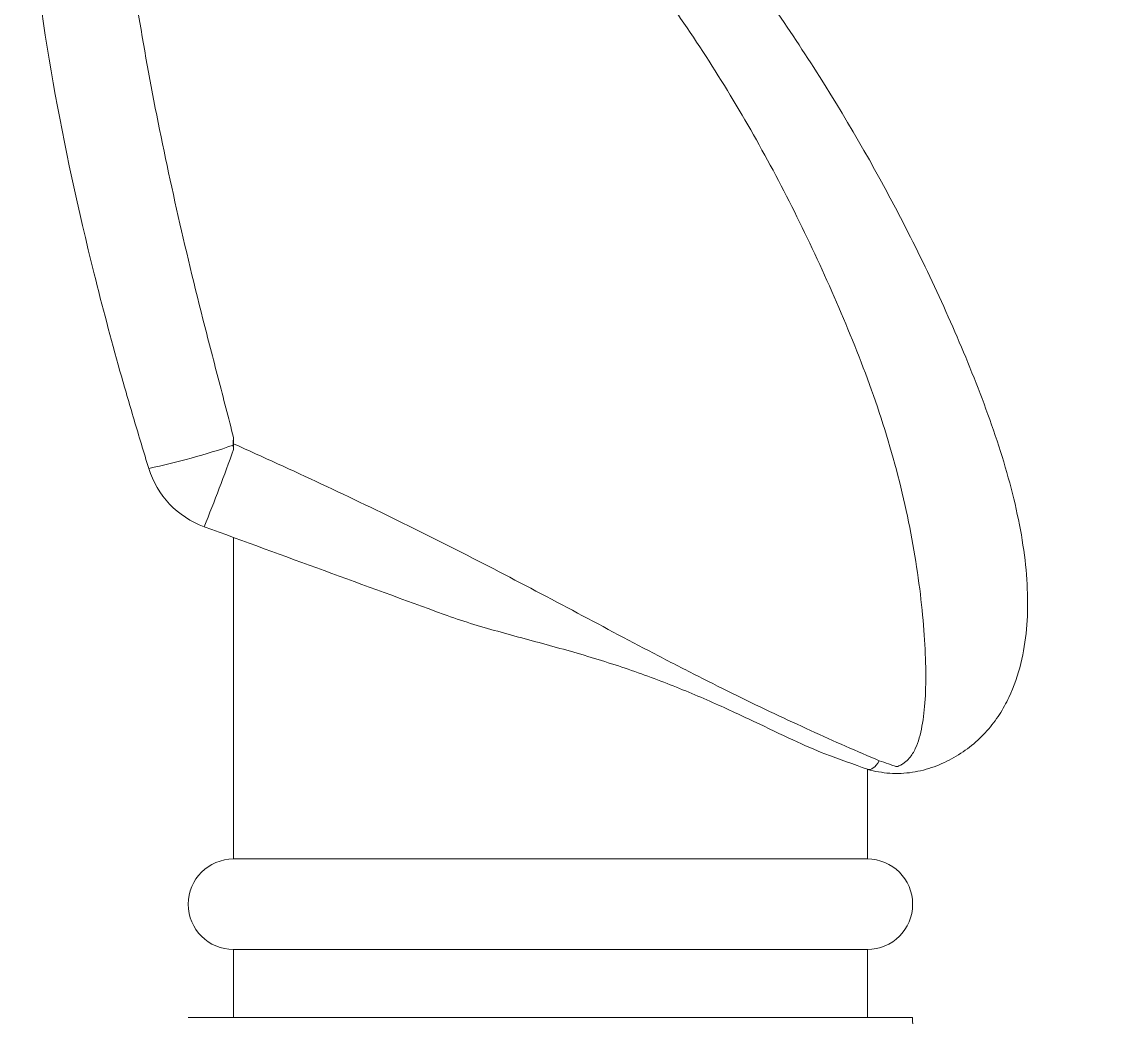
# Paper-space layout '_Right' of a CAD drawing. Header units: millimetres. Extents: x -15 to 40.7, y -14.6 to 59.
# Drawn here: x -11.68 to 12.19, y 15 to 37 of the extents above; entities that cross this region are included whole.
import ezdxf

# ---------------------------------------------------------------- set-up
doc = ezdxf.new("R2010")
doc.units = ezdxf.units.MM

psp = doc.layouts.new('_Right')

# ---------------------------------------------------------------- linework, layer by layer
at = {"color": 7, "linetype": 'Continuous', "lineweight": 15}
for p, q in [((-7, 27.673), (-7.01, 27.674)), ((-7, 27.641), (-7.01, 27.641)), ((-7, 25.603), (-7, 18.5)), ((7, 18.5), (7, 20.481)), ((7, 18.5), (-7, 18.5)), ((-7, 16.5), (-7, 15)), ((7, 16.5), (-7, 16.5)), ((7, 15), (7, 16.5)), ((8, 15), (-8, 15))]:
    psp.add_line(p, q, dxfattribs=at)
for centre, radius, start, end in [((-12.341, 43.344), 16.584, 282.0772, 288.7528), ((-44.034, 40.619), 39.273, 337.8955, 340.5604), ((-6.961, 27.719), 2, 197.1968, 249.9036), ((-7, 17.5), 1, 90, 270), ((7, 17.5), 1, 270, 90), ((13.222, 15), 5.222, 180, 258.6119)]:
    psp.add_arc(centre, radius, start, end, dxfattribs=at)
for points, knots in [([(-8.871, 27.127), (-8.982, 27.485), (-9.091, 27.845), (-9.303, 28.564), (-9.407, 28.922), (-9.709, 29.998), (-9.9, 30.715), (-10.434, 32.853), (-10.737, 34.252), (-11.229, 37.047), (-11.419, 38.448), (-11.644, 41.281), (-11.68, 42.713), (-11.547, 44.901), (-11.47, 45.64), (-11.233, 47.112), (-11.073, 47.841), (-10.653, 49.266), (-10.393, 49.964), (-9.905, 50.981), (-9.727, 51.315), (-9.341, 51.957), (-9.133, 52.267), (-8.685, 52.864), (-8.445, 53.151), (-7.931, 53.701), (-7.656, 53.962), (-6.803, 54.688), (-6.188, 55.102), (-5.199, 55.623), (-4.857, 55.781), (-4.157, 56.061), (-3.802, 56.183), (-2.726, 56.499), (-1.992, 56.644), (-1.245, 56.733)], [0, 0, 0, 0, 0.03125, 0.03125, 0.0625, 0.0625, 0.125, 0.125, 0.25, 0.25, 0.375, 0.375, 0.5, 0.5, 0.5625, 0.5625, 0.625, 0.625, 0.6875, 0.6875, 0.71875, 0.71875, 0.75, 0.75, 0.78125, 0.78125, 0.8125, 0.8125, 0.875, 0.875, 0.90625, 0.90625, 0.9375, 0.9375, 1, 1, 1, 1]), ([(7.26, 20.67), (7.328, 20.647), (7.43, 20.613), (7.547, 20.573), (7.598, 20.556), (7.623, 20.548), (7.631, 20.545), (7.652, 20.542), (7.663, 20.544), (7.707, 20.557), (7.732, 20.571), (7.781, 20.599), (7.803, 20.614), (7.863, 20.659), (7.897, 20.691), (7.983, 20.791), (8.024, 20.862), (8.093, 21.012), (8.121, 21.091), (8.194, 21.34), (8.226, 21.522), (8.272, 21.918), (8.285, 22.133), (8.293, 22.602), (8.288, 22.859), (8.261, 23.406), (8.239, 23.695), (8.178, 24.303), (8.138, 24.625), (8.04, 25.279), (7.981, 25.612), (7.774, 26.622), (7.593, 27.317), (7.174, 28.66), (6.932, 29.315), (6.41, 30.605), (6.131, 31.241), (5.544, 32.498), (5.237, 33.113), (4.274, 34.917), (3.572, 36.067), (2.419, 37.73), (2.018, 38.274), (1.191, 39.344), (0.763, 39.87), (0.12, 40.662), (-0.093, 40.927), (-0.511, 41.465), (-0.715, 41.738), (-1.095, 42.305), (-1.271, 42.6), (-1.484, 43.063), (-1.546, 43.221), (-1.648, 43.548), (-1.687, 43.716), (-1.736, 44.052), (-1.745, 44.222), (-1.733, 44.565), (-1.71, 44.738), (-1.634, 45.072), (-1.58, 45.235), (-1.442, 45.552), (-1.356, 45.706), (-1.161, 45.994), (-1.051, 46.128), (-0.808, 46.379), (-0.674, 46.495), (-0.252, 46.808), (0.062, 46.973), (0.395, 47.093)], [0, 0, 0, 0, 0.007812, 0.011719, 0.013672, 0.013672, 0.014648, 0.014648, 0.015625, 0.015625, 0.019531, 0.019531, 0.023437, 0.023437, 0.03125, 0.03125, 0.046875, 0.046875, 0.0625, 0.0625, 0.09375, 0.09375, 0.125, 0.125, 0.15625, 0.15625, 0.1875, 0.1875, 0.21875, 0.21875, 0.25, 0.25, 0.3125, 0.3125, 0.375, 0.375, 0.4375, 0.4375, 0.5, 0.5, 0.625, 0.625, 0.6875, 0.6875, 0.75, 0.75, 0.78125, 0.78125, 0.8125, 0.8125, 0.84375, 0.84375, 0.859375, 0.859375, 0.875, 0.875, 0.890625, 0.890625, 0.90625, 0.90625, 0.921875, 0.921875, 0.9375, 0.9375, 0.953125, 0.953125, 0.96875, 0.96875, 1, 1, 1, 1]), ([(1.433, 44.778), (1.352, 44.762), (1.274, 44.738), (1.122, 44.677), (1.048, 44.64), (0.844, 44.51), (0.728, 44.397), (0.609, 44.211), (0.578, 44.145), (0.534, 44.015), (0.52, 43.95), (0.5, 43.751), (0.516, 43.621), (0.588, 43.348), (0.644, 43.212), (0.776, 42.941), (0.853, 42.806), (1.098, 42.41), (1.28, 42.154), (1.841, 41.394), (2.236, 40.899), (3.016, 39.905), (3.404, 39.406), (4.541, 37.891), (5.264, 36.858), (6.62, 34.718), (7.253, 33.611), (8.137, 31.879), (8.419, 31.295), (8.954, 30.111), (9.209, 29.511), (9.682, 28.289), (9.903, 27.66), (10.169, 26.729), (10.247, 26.421), (10.378, 25.807), (10.431, 25.505), (10.506, 24.922), (10.529, 24.639), (10.545, 24.091), (10.538, 23.829), (10.491, 23.318), (10.452, 23.069), (10.329, 22.569), (10.245, 22.317), (10.066, 21.942), (9.997, 21.817), (9.836, 21.569), (9.744, 21.447), (9.54, 21.217), (9.426, 21.108), (9.18, 20.909), (9.05, 20.82), (8.844, 20.703), (8.774, 20.666), (8.628, 20.598), (8.552, 20.566), (8.32, 20.482), (8.158, 20.439), (7.829, 20.39), (7.661, 20.383), (7.329, 20.405), (7.165, 20.435), (7.005, 20.48)], [0, 0, 0, 0, 0.007812, 0.007812, 0.015625, 0.015625, 0.03125, 0.03125, 0.039062, 0.039062, 0.046875, 0.046875, 0.0625, 0.0625, 0.078125, 0.078125, 0.09375, 0.09375, 0.125, 0.125, 0.1875, 0.1875, 0.25, 0.25, 0.375, 0.375, 0.5, 0.5, 0.5625, 0.5625, 0.625, 0.625, 0.6875, 0.6875, 0.71875, 0.71875, 0.75, 0.75, 0.78125, 0.78125, 0.8125, 0.8125, 0.84375, 0.84375, 0.875, 0.875, 0.890625, 0.890625, 0.90625, 0.90625, 0.921875, 0.921875, 0.9375, 0.9375, 0.945313, 0.945313, 0.953125, 0.953125, 0.96875, 0.96875, 0.984375, 0.984375, 1, 1, 1, 1]), ([(-9.241, 38.084), (-9.119, 37.244), (-8.977, 36.406), (-8.66, 34.722), (-8.484, 33.875), (-8.103, 32.162), (-7.896, 31.295), (-7.565, 29.993), (-7.452, 29.559), (-7.225, 28.686), (-7.11, 28.247), (-7, 27.812)], [0, 0, 0, 0, 0.25, 0.25, 0.5, 0.5, 0.75, 0.75, 0.875, 0.875, 1, 1, 1, 1]), ([(-7.01, 27.674), (-7.008, 27.707), (-7.005, 27.739), (-7.003, 27.771), (-7.002, 27.785), (-7.001, 27.798), (-7, 27.812)], [0, 0, 0, 0, 0.0000972574, 0.0000972574, 0.0000972574, 0.0001376591, 0.0001376591, 0.0001376591, 0.0001376591]), ([(-7, 27.812), (-7, 27.79), (-7, 27.744), (-7, 27.698), (-7, 27.673)], [0.795444925, 0.795444925, 0.795444925, 0.795444925, 0.796701418, 0.798111819, 0.798111819, 0.798111819, 0.798111819]), ([(-7.01, 27.641), (-7.01, 27.645), (-7.01, 27.65), (-7.011, 27.654), (-7.011, 27.66), (-7.011, 27.665), (-7.01, 27.671), (-7.01, 27.672), (-7.01, 27.673), (-7.01, 27.674)], [0, 0, 0, 0, 0.00001351564, 0.00001351564, 0.00001351564, 0.00003071563, 0.00003071563, 0.00003071563, 0.00003391287, 0.00003391287, 0.00003391287, 0.00003391287]), ([(-7.01, 27.641), (-7.009, 27.633), (-7.008, 27.626), (-7.007, 27.618), (-7.005, 27.595), (-7.002, 27.571), (-7, 27.548)], [0, 0, 0, 0, 0.00002225184, 0.00002225184, 0.00002225184, 0.00009315377, 0.00009315377, 0.00009315377, 0.00009315377]), ([(-7, 27.673), (-5.697, 27.09), (-4.408, 26.488), (-2.504, 25.549), (-1.875, 25.23), (-0.626, 24.583), (-0.008, 24.256), (1.204, 23.611), (1.799, 23.294), (2.681, 22.834), (2.974, 22.683), (3.55, 22.391), (3.834, 22.249), (4.674, 21.837), (5.218, 21.58), (6.271, 21.1), (6.78, 20.876), (7.26, 20.67)], [0, 0, 0, 0, 0.25, 0.25, 0.375, 0.375, 0.5, 0.5, 0.625, 0.625, 0.6875, 0.6875, 0.75, 0.75, 0.875, 0.875, 1, 1, 1, 1]), ([(-7, 27.548), (-7, 27.571), (-7, 27.594), (-7, 27.617), (-7, 27.625), (-7, 27.633), (-7, 27.641)], [-0.00006880344, -0.00006880344, -0.00006880344, -0.00006880344, 0, 0, 0, 0.00002485209, 0.00002485209, 0.00002485209, 0.00002485209]), ([(-2.351, 23.902), (-3.23, 24.224), (-4.112, 24.547), (-5.878, 25.193), (-6.762, 25.516), (-7.648, 25.84)], [0, 0, 0, 0, 0.5, 0.5, 1, 1, 1, 1]), ([(6.063, 20.824), (5.852, 20.901), (5.614, 21.008), (5.09, 21.253), (4.801, 21.393), (4.187, 21.684), (3.862, 21.835), (3.173, 22.138), (2.809, 22.289), (2.061, 22.574), (1.676, 22.709), (0.878, 22.964), (0.465, 23.083), (-0.352, 23.309), (-0.76, 23.416), (-1.568, 23.643), (-1.969, 23.762), (-2.351, 23.902)], [0, 0, 0, 0, 0.125, 0.125, 0.25, 0.25, 0.375, 0.375, 0.5, 0.5, 0.625, 0.625, 0.75, 0.75, 0.875, 0.875, 1, 1, 1, 1]), ([(7.005, 20.48), (7.046, 20.468), (7.088, 20.479), (7.175, 20.543), (7.219, 20.596), (7.26, 20.67)], [0, 0, 0, 0, 0.5, 0.5, 1, 1, 1, 1])]:
    psp.add_open_spline(points, degree=3, knots=knots, dxfattribs=at)
for points in [[(-7, 27.641), (-7, 27.652), (-7, 27.663), (-7, 27.673)], [(7, 20.481), (6.701, 20.59), (6.389, 20.705), (6.063, 20.824)], [(7.005, 20.48), (7.001, 20.481), (7, 20.481), (7, 20.481)]]:
    psp.add_open_spline(points, degree=3, dxfattribs=at)

doc.saveas('drawing.dxf')
